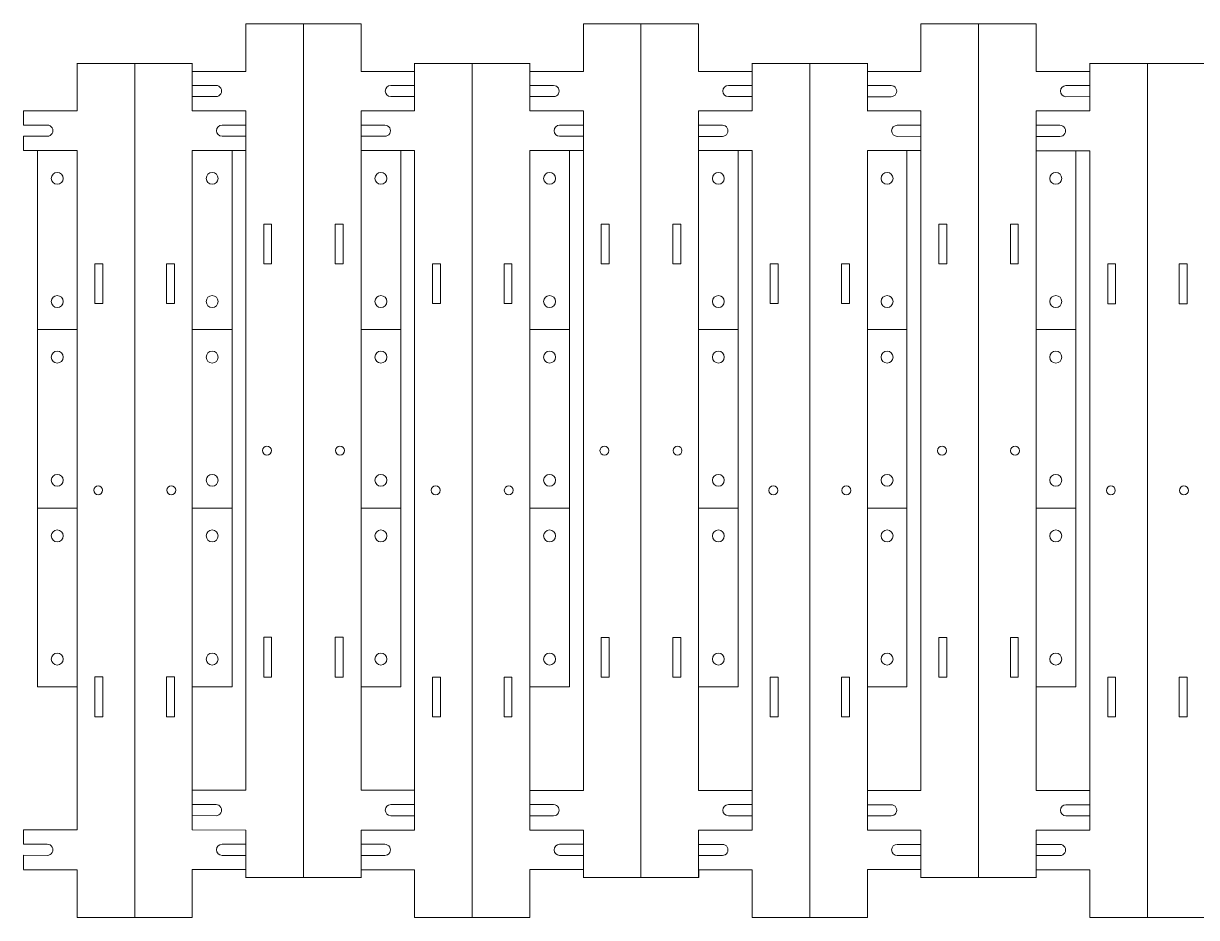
# Model space of a CAD drawing. Header units: millimetres. Extents: x -302 to 302, y -113 to 112.
# Drawn here: x -301.7 to -6.4, y -112.7 to 112.3 of the extents above; entities that cross this region are included whole.
import ezdxf

# ---------------------------------------------------------------- set-up
doc = ezdxf.new("R2010")
doc.units = ezdxf.units.MM
doc.header["$MEASUREMENT"] = 0
doc.layers.add('Layer 1', color=7, linetype='Continuous')

msp = doc.modelspace()

# ---------------------------------------------------------------- linework, layer by layer
at = {"layer": 'Layer 1', "color": 175, "lineweight": 18}
for points in [[(-4.2726, 102.2354), (-33.2989, 102.2354), (-33.2989, 100.2202), (-46.7726, 100.2202), (-46.7726, 112.2202), (-46.7726, 112.2354), (-75.7726, 112.2354), (-75.7726, 100.2354), (-89.2463, 100.2354), (-89.2463, 102.2354), (-118.2726, 102.2354), (-118.2726, 100.2202), (-131.7463, 100.2202), (-131.7463, 112.2202), (-131.7463, 112.2354), (-160.7463, 112.2354), (-160.7463, 100.2354), (-174.22, 100.2354), (-174.22, 102.2354), (-203.2463, 102.2354), (-203.2463, 100.2202), (-216.72, 100.2202), (-216.72, 112.2202), (-216.72, 112.2354), (-245.72, 112.2354), (-245.72, 100.2354), (-259.1937, 100.2354), (-259.1937, 102.2354), (-288.22, 102.2354)], [(-4.2726, -112.6734), (-33.2726, -112.6734), (-33.2726, -100.6734), (-46.7463, -100.6734), (-46.7463, -102.6734), (-75.7726, -102.6734), (-75.7726, -100.6582), (-89.2463, -100.6582), (-89.2463, -112.6582), (-89.2463, -112.6734), (-118.2463, -112.6734), (-118.2463, -100.6734), (-131.72, -100.6734), (-131.72, -102.6734), (-160.7463, -102.6734), (-160.7463, -100.6582), (-174.22, -100.6582), (-174.22, -112.6582), (-174.22, -112.6734), (-203.22, -112.6734), (-203.22, -100.6734), (-216.6937, -100.6734), (-216.6937, -102.6734), (-245.72, -102.6734), (-245.72, -100.6582), (-259.1937, -100.6582), (-259.1937, -112.6582), (-259.1937, -112.6734), (-288.1937, -112.6734), (-288.1937, -100.6734), (-301.6674, -100.6734)]]:
    msp.add_lwpolyline(points, dxfattribs=at)
at = {"layer": 'Layer 1', "color": 114, "lineweight": 9}
for points in [[(-231.22, 112.3114), (-231.22, -102.6886)], [(-146.2463, 112.2962), (-146.2463, -102.7038)], [(-61.2726, 112.281), (-61.2726, -102.719)], [(-295.6937, 86.7266), (-301.6937, 86.7266), (-301.6937, 90.3266), (-288.1937, 90.3266), (-288.1937, 102.3266)], [(-273.6937, 102.3266), (-273.6937, -112.6734)], [(-259.1937, 102.3266), (-259.1937, 90.3266)], [(-203.22, -80.6886), (-216.72, -80.6886), (-216.72, 90.3114), (-203.22, 90.3114), (-203.22, 102.3114)], [(-188.72, 102.3114), (-188.72, -112.6886)], [(-174.22, 102.3114), (-174.22, 90.3114)], [(-118.2463, 102.2962), (-118.2463, 90.2962), (-131.7463, 90.2962), (-131.7463, -80.7038), (-118.2463, -80.7038)], [(-103.7463, 102.2962), (-103.7463, -112.7038)], [(-89.2463, 90.2962), (-89.2463, 102.2962)], [(-33.2726, 102.281), (-33.2726, 90.281), (-46.7726, 90.281), (-46.7726, -80.719), (-33.2726, -80.719)], [(-18.7726, 102.281), (-18.7726, -112.719)], [(-253.22, 96.7114), (-259.22, 96.7114)], [(-209.22, 96.7114), (-203.22, 96.7114)], [(-168.2463, 96.6962), (-174.2463, 96.6962)], [(-124.2463, 96.6962), (-118.2463, 96.6962)], [(-83.2726, 96.681), (-89.2726, 96.681)], [(-39.2726, 96.681), (-33.2726, 96.681)], [(-259.22, 93.9114), (-253.22, 93.9114)], [(-203.273, 93.9457), (-209.22, 93.9114)], [(-174.2463, 93.8962), (-168.2463, 93.8962)], [(-118.2993, 93.9305), (-124.2463, 93.8962)], [(-89.2726, 93.881), (-83.2726, 93.881)], [(-33.3256, 93.9153), (-39.2726, 93.881)], [(-259.22, -80.6886), (-245.72, -80.6886), (-245.72, 90.3114), (-259.22, 90.3114)], [(-174.2463, -80.7038), (-160.7463, -80.7038), (-160.7463, 90.2962), (-174.2463, 90.2962)], [(-89.2726, -80.719), (-75.7726, -80.719), (-75.7726, 90.281), (-89.2726, 90.281)], [(-245.6937, 86.7266), (-251.6937, 86.7266)], [(-210.72, 86.7114), (-216.72, 86.7114)], [(-160.72, 86.7114), (-166.72, 86.7114)], [(-125.7463, 86.6962), (-131.7463, 86.6962)], [(-75.7463, 86.6962), (-81.7463, 86.6962)], [(-40.7726, 86.681), (-46.7726, 86.681)], [(-295.6937, -94.2734), (-301.6937, -94.2734), (-301.6937, -90.6734), (-288.1937, -90.6734), (-288.1937, 80.3266), (-301.6937, 80.3266), (-301.6937, 83.9266), (-295.6937, 83.9266)], [(-251.6937, 83.9266), (-245.7467, 83.9609)], [(-216.72, 83.9114), (-210.72, 83.9114)], [(-166.72, 83.9114), (-160.773, 83.9457)], [(-131.7463, 83.8962), (-125.7463, 83.8962)], [(-81.7463, 83.8962), (-75.7993, 83.9305)], [(-46.7726, 83.881), (-40.7726, 83.881)], [(-245.7467, 80.3609), (-259.1937, 80.3266), (-259.1937, -90.6734), (-245.72, -90.6886), (-245.72, -102.6886)], [(-216.72, -102.6886), (-216.72, -90.6886), (-203.22, -90.6886), (-203.22, 80.3114), (-216.72, 80.3114)], [(-160.773, 80.3457), (-174.22, 80.3114), (-174.22, -90.6886), (-160.7463, -90.7038), (-160.7463, -102.7038)], [(-131.7463, -102.7038), (-131.7463, -90.7038), (-118.2463, -90.7038), (-118.2463, 80.2962), (-131.7463, 80.2962)], [(-75.7993, 80.3305), (-89.2463, 80.2962), (-89.2463, -90.7038), (-75.7726, -90.719), (-75.7726, -102.719)], [(-46.7726, -102.719), (-46.7726, -90.719), (-33.2726, -90.719), (-33.2726, 80.281), (-46.7726, 80.281)], [(-253.22, -84.2886), (-259.22, -84.2886)], [(-209.22, -84.2886), (-203.22, -84.2886)], [(-168.2463, -84.3038), (-174.2463, -84.3038)], [(-124.2463, -84.3038), (-118.2463, -84.3038)], [(-83.2726, -84.319), (-89.2726, -84.319)], [(-39.2726, -84.319), (-33.2726, -84.319)], [(-259.1937, -87.0734), (-253.22, -87.0886)], [(-203.22, -87.0886), (-209.22, -87.0886)], [(-174.22, -87.0886), (-168.2463, -87.1038)], [(-118.2463, -87.1038), (-124.2463, -87.1038)], [(-89.2463, -87.1038), (-83.2726, -87.119)], [(-33.2726, -87.119), (-39.2726, -87.119)], [(-245.6937, -94.2734), (-251.6937, -94.2734)], [(-210.72, -94.2886), (-216.72, -94.2886)], [(-160.72, -94.2886), (-166.72, -94.2886)], [(-125.7463, -94.3038), (-131.7463, -94.3038)], [(-75.7463, -94.3038), (-81.7463, -94.3038)], [(-40.7726, -94.319), (-46.7726, -94.319)], [(-301.6674, -100.6582), (-301.6674, -97.0582), (-295.6937, -97.0734)], [(-251.6937, -97.0734), (-245.6937, -97.0734)], [(-216.6937, -97.0734), (-210.72, -97.0886)], [(-166.72, -97.0886), (-160.72, -97.0886)], [(-131.72, -97.0886), (-125.7463, -97.1038)], [(-81.7463, -97.1038), (-75.7463, -97.1038)], [(-46.7463, -97.1038), (-40.7726, -97.119)]]:
    msp.add_lwpolyline(points, dxfattribs=at)
at = {"layer": 'Layer 1', "color": 240, "lineweight": 9}
for points in [[(-298.1937, 80.3266), (-298.1937, 35.3266), (-298.1937, -9.6734), (-298.1937, -54.6734), (-288.1937, -54.6734)], [(-249.1937, 80.3266), (-249.1937, 35.3266), (-249.1937, -9.6734), (-249.1937, -54.6734), (-259.1937, -54.6734)], [(-206.72, 80.3266), (-206.72, 35.3266), (-206.72, -9.6734), (-206.72, -54.6734), (-216.72, -54.6734)], [(-164.2463, 80.3266), (-164.2463, 35.3266), (-164.2463, -9.6734), (-164.2463, -54.6734), (-174.2463, -54.6734)], [(-121.7726, 80.3266), (-121.7726, 35.3266), (-121.7726, -9.6734), (-121.7726, -54.6734), (-131.7726, -54.6734)], [(-79.2989, 80.3266), (-79.2989, 35.3266), (-79.2989, -9.6734), (-79.2989, -54.6734), (-89.2989, -54.6734)], [(-36.8252, 80.3266), (-36.8252, 35.3266), (-36.8252, -9.6734), (-36.8252, -54.6734), (-46.8252, -54.6734)], [(-239.22, 51.8114), (-239.22, 61.8114), (-241.22, 61.8114), (-241.22, 51.8114), (-239.22, 51.8114)], [(-223.22, 51.8114), (-223.22, 61.8114), (-221.22, 61.8114), (-221.22, 51.8114), (-223.22, 51.8114)], [(-154.2463, 51.7962), (-154.2463, 61.7962), (-156.2463, 61.7962), (-156.2463, 51.7962), (-154.2463, 51.7962)], [(-138.2463, 51.7962), (-138.2463, 61.7962), (-136.2463, 61.7962), (-136.2463, 51.7962), (-138.2463, 51.7962)], [(-69.2726, 51.781), (-69.2726, 61.781), (-71.2726, 61.781), (-71.2726, 51.781), (-69.2726, 51.781)], [(-53.2726, 51.781), (-53.2726, 61.781), (-51.2726, 61.781), (-51.2726, 51.781), (-53.2726, 51.781)], [(-281.6937, 41.8266), (-281.6937, 51.8266), (-283.6937, 51.8266), (-283.6937, 41.8266), (-281.6937, 41.8266)], [(-265.6937, 41.8266), (-265.6937, 51.8266), (-263.6937, 51.8266), (-263.6937, 41.8266), (-265.6937, 41.8266)], [(-196.72, 41.8114), (-196.72, 51.8114), (-198.72, 51.8114), (-198.72, 41.8114), (-196.72, 41.8114)], [(-180.72, 41.8114), (-180.72, 51.8114), (-178.72, 51.8114), (-178.72, 41.8114), (-180.72, 41.8114)], [(-111.7463, 41.7962), (-111.7463, 51.7962), (-113.7463, 51.7962), (-113.7463, 41.7962), (-111.7463, 41.7962)], [(-95.7463, 41.7962), (-95.7463, 51.7962), (-93.7463, 51.7962), (-93.7463, 41.7962), (-95.7463, 41.7962)], [(-26.7726, 41.781), (-26.7726, 51.781), (-28.7726, 51.781), (-28.7726, 41.781), (-26.7726, 41.781)], [(-10.7726, 41.781), (-10.7726, 51.781), (-8.7726, 51.781), (-8.7726, 41.781), (-10.7726, 41.781)], [(-298.1937, 35.3266), (-288.1937, 35.3266)], [(-249.1937, 35.3266), (-259.1937, 35.3266)], [(-206.72, 35.3266), (-216.72, 35.3266)], [(-164.2463, 35.3266), (-174.2463, 35.3266)], [(-121.7726, 35.3266), (-131.7726, 35.3266)], [(-79.2989, 35.3266), (-89.2989, 35.3266)], [(-36.8252, 35.3266), (-46.8252, 35.3266)], [(-298.1937, -9.6734), (-288.1937, -9.6734)], [(-249.1937, -9.6734), (-259.1937, -9.6734)], [(-206.72, -9.6734), (-216.72, -9.6734)], [(-164.2463, -9.6734), (-174.2463, -9.6734)], [(-121.7726, -9.6734), (-131.7726, -9.6734)], [(-79.2989, -9.6734), (-89.2989, -9.6734)], [(-36.8252, -9.6734), (-46.8252, -9.6734)], [(-239.22, -42.1886), (-239.22, -52.1886), (-241.22, -52.1886), (-241.22, -42.1886), (-239.22, -42.1886)], [(-223.22, -42.1886), (-223.22, -52.1886), (-221.22, -52.1886), (-221.22, -42.1886), (-223.22, -42.1886)], [(-154.2463, -42.2038), (-154.2463, -52.2038), (-156.2463, -52.2038), (-156.2463, -42.2038), (-154.2463, -42.2038)], [(-138.2463, -42.2038), (-138.2463, -52.2038), (-136.2463, -52.2038), (-136.2463, -42.2038), (-138.2463, -42.2038)], [(-69.2726, -42.219), (-69.2726, -52.219), (-71.2726, -52.219), (-71.2726, -42.219), (-69.2726, -42.219)], [(-53.2726, -42.219), (-53.2726, -52.219), (-51.2726, -52.219), (-51.2726, -42.219), (-53.2726, -42.219)], [(-281.6937, -52.1734), (-281.6937, -62.1734), (-283.6937, -62.1734), (-283.6937, -52.1734), (-281.6937, -52.1734)], [(-265.6937, -52.1734), (-265.6937, -62.1734), (-263.6937, -62.1734), (-263.6937, -52.1734), (-265.6937, -52.1734)], [(-196.72, -52.1886), (-196.72, -62.1886), (-198.72, -62.1886), (-198.72, -52.1886), (-196.72, -52.1886)], [(-180.72, -52.1886), (-180.72, -62.1886), (-178.72, -62.1886), (-178.72, -52.1886), (-180.72, -52.1886)], [(-111.7463, -52.2038), (-111.7463, -62.2038), (-113.7463, -62.2038), (-113.7463, -52.2038), (-111.7463, -52.2038)], [(-95.7463, -52.2038), (-95.7463, -62.2038), (-93.7463, -62.2038), (-93.7463, -52.2038), (-95.7463, -52.2038)], [(-26.7726, -52.219), (-26.7726, -62.219), (-28.7726, -62.219), (-28.7726, -52.219), (-26.7726, -52.219)], [(-10.7726, -52.219), (-10.7726, -62.219), (-8.7726, -62.219), (-8.7726, -52.219), (-10.7726, -52.219)]]:
    msp.add_lwpolyline(points, dxfattribs=at)
at = {"layer": 'Layer 1', "color": 114, "lineweight": 9}
for points, knots in [([(-253.22, 93.9114), (-252.7198, 93.9114), (-252.2576, 94.1782), (-252.0075, 94.6114), (-251.7575, 95.0445), (-251.7575, 95.5782), (-252.0075, 96.0114), (-252.2576, 96.4445), (-252.7198, 96.7114), (-253.22, 96.7114)], [0, 0, 0, 0, 1, 1, 1, 2, 2, 2, 3, 3, 3, 3]), ([(-209.22, 93.9114), (-209.9932, 93.9114), (-210.62, 94.5382), (-210.62, 95.3114), (-210.62, 96.0846), (-209.9932, 96.7114), (-209.22, 96.7114)], [0, 0, 0, 0, 1, 1, 1, 2, 2, 2, 2]), ([(-168.2463, 93.8962), (-167.7461, 93.8962), (-167.2839, 94.163), (-167.0338, 94.5962), (-166.7838, 95.0293), (-166.7838, 95.563), (-167.0338, 95.9962), (-167.2839, 96.4293), (-167.7461, 96.6962), (-168.2463, 96.6962)], [0, 0, 0, 0, 1, 1, 1, 2, 2, 2, 3, 3, 3, 3]), ([(-124.2463, 93.8962), (-125.0195, 93.8962), (-125.6463, 94.523), (-125.6463, 95.2962), (-125.6463, 96.0694), (-125.0195, 96.6962), (-124.2463, 96.6962)], [0, 0, 0, 0, 1, 1, 1, 2, 2, 2, 2]), ([(-83.2726, 93.881), (-82.7724, 93.881), (-82.3102, 94.1478), (-82.0601, 94.581), (-81.8101, 95.0141), (-81.8101, 95.5478), (-82.0601, 95.981), (-82.3102, 96.4141), (-82.7724, 96.681), (-83.2726, 96.681)], [0, 0, 0, 0, 1, 1, 1, 2, 2, 2, 3, 3, 3, 3]), ([(-39.2726, 93.881), (-40.0458, 93.881), (-40.6726, 94.5078), (-40.6726, 95.281), (-40.6726, 96.0542), (-40.0458, 96.681), (-39.2726, 96.681)], [0, 0, 0, 0, 1, 1, 1, 2, 2, 2, 2]), ([(-295.6937, 83.9266), (-295.1935, 83.9266), (-294.7313, 84.1934), (-294.4812, 84.6266), (-294.2312, 85.0597), (-294.2312, 85.5934), (-294.4812, 86.0266), (-294.7313, 86.4597), (-295.1935, 86.7266), (-295.6937, 86.7266)], [0, 0, 0, 0, 1, 1, 1, 2, 2, 2, 3, 3, 3, 3]), ([(-251.6937, 86.7266), (-252.4669, 86.7266), (-253.0937, 86.0998), (-253.0937, 85.3266), (-253.0937, 84.5534), (-252.4669, 83.9266), (-251.6937, 83.9266)], [0, 0, 0, 0, 1, 1, 1, 2, 2, 2, 2]), ([(-210.72, 83.9114), (-210.2198, 83.9114), (-209.7576, 84.1782), (-209.5075, 84.6114), (-209.2575, 85.0445), (-209.2575, 85.5782), (-209.5075, 86.0114), (-209.7576, 86.4445), (-210.2198, 86.7114), (-210.72, 86.7114)], [0, 0, 0, 0, 1, 1, 1, 2, 2, 2, 3, 3, 3, 3]), ([(-166.72, 86.7114), (-167.4932, 86.7114), (-168.12, 86.0846), (-168.12, 85.3114), (-168.12, 84.5382), (-167.4932, 83.9114), (-166.72, 83.9114)], [0, 0, 0, 0, 1, 1, 1, 2, 2, 2, 2]), ([(-125.7463, 83.8962), (-125.2461, 83.8962), (-124.7839, 84.163), (-124.5338, 84.5962), (-124.2838, 85.0293), (-124.2838, 85.563), (-124.5338, 85.9962), (-124.7839, 86.4293), (-125.2461, 86.6962), (-125.7463, 86.6962)], [0, 0, 0, 0, 1, 1, 1, 2, 2, 2, 3, 3, 3, 3]), ([(-81.7463, 86.6962), (-82.5195, 86.6962), (-83.1463, 86.0694), (-83.1463, 85.2962), (-83.1463, 84.523), (-82.5195, 83.8962), (-81.7463, 83.8962)], [0, 0, 0, 0, 1, 1, 1, 2, 2, 2, 2]), ([(-40.7726, 83.881), (-40.2724, 83.881), (-39.8102, 84.1478), (-39.5601, 84.581), (-39.3101, 85.0141), (-39.3101, 85.5478), (-39.5601, 85.981), (-39.8102, 86.4141), (-40.2724, 86.681), (-40.7726, 86.681)], [0, 0, 0, 0, 1, 1, 1, 2, 2, 2, 3, 3, 3, 3]), ([(-253.22, -87.0886), (-252.7198, -87.0898), (-252.2575, -86.8218), (-252.0075, -86.3886), (-251.7575, -85.9556), (-251.7575, -85.4218), (-252.0075, -84.9886), (-252.2576, -84.5555), (-252.7198, -84.2886), (-253.22, -84.2886)], [0, 0, 0, 0, 1, 1, 1, 2, 2, 2, 3, 3, 3, 3]), ([(-209.22, -87.0886), (-209.9932, -87.0886), (-210.62, -86.4618), (-210.62, -85.6886), (-210.62, -84.9154), (-209.9932, -84.2886), (-209.22, -84.2886)], [0, 0, 0, 0, 1, 1, 1, 2, 2, 2, 2]), ([(-168.2463, -87.1038), (-167.7461, -87.105), (-167.2838, -86.837), (-167.0338, -86.4038), (-166.7838, -85.9708), (-166.7838, -85.437), (-167.0338, -85.0038), (-167.2839, -84.5707), (-167.7461, -84.3038), (-168.2463, -84.3038)], [0, 0, 0, 0, 1, 1, 1, 2, 2, 2, 3, 3, 3, 3]), ([(-124.2463, -87.1038), (-125.0195, -87.1038), (-125.6463, -86.477), (-125.6463, -85.7038), (-125.6463, -84.9306), (-125.0195, -84.3038), (-124.2463, -84.3038)], [0, 0, 0, 0, 1, 1, 1, 2, 2, 2, 2]), ([(-83.2726, -87.119), (-82.7724, -87.1202), (-82.3101, -86.8522), (-82.0601, -86.419), (-81.8101, -85.986), (-81.8101, -85.4522), (-82.0601, -85.019), (-82.3102, -84.5859), (-82.7724, -84.319), (-83.2726, -84.319)], [0, 0, 0, 0, 1, 1, 1, 2, 2, 2, 3, 3, 3, 3]), ([(-39.2726, -87.119), (-40.0458, -87.119), (-40.6726, -86.4922), (-40.6726, -85.719), (-40.6726, -84.9458), (-40.0458, -84.319), (-39.2726, -84.319)], [0, 0, 0, 0, 1, 1, 1, 2, 2, 2, 2]), ([(-295.6937, -97.0734), (-295.1935, -97.0746), (-294.7312, -96.8066), (-294.4812, -96.3734), (-294.2312, -95.9404), (-294.2312, -95.4066), (-294.4812, -94.9734), (-294.7313, -94.5403), (-295.1935, -94.2734), (-295.6937, -94.2734)], [0, 0, 0, 0, 1, 1, 1, 2, 2, 2, 3, 3, 3, 3]), ([(-251.6937, -94.2734), (-252.4669, -94.2734), (-253.0937, -94.9002), (-253.0937, -95.6734), (-253.0937, -96.4466), (-252.4669, -97.0734), (-251.6937, -97.0734)], [0, 0, 0, 0, 1, 1, 1, 2, 2, 2, 2]), ([(-210.72, -97.0886), (-210.2198, -97.0898), (-209.7575, -96.8218), (-209.5075, -96.3886), (-209.2575, -95.9556), (-209.2575, -95.4218), (-209.5075, -94.9886), (-209.7576, -94.5555), (-210.2198, -94.2886), (-210.72, -94.2886)], [0, 0, 0, 0, 1, 1, 1, 2, 2, 2, 3, 3, 3, 3]), ([(-166.72, -94.2886), (-167.4932, -94.2886), (-168.12, -94.9154), (-168.12, -95.6886), (-168.12, -96.4618), (-167.4932, -97.0886), (-166.72, -97.0886)], [0, 0, 0, 0, 1, 1, 1, 2, 2, 2, 2]), ([(-125.7463, -97.1038), (-125.2461, -97.105), (-124.7838, -96.837), (-124.5338, -96.4038), (-124.2838, -95.9708), (-124.2838, -95.437), (-124.5338, -95.0038), (-124.7839, -94.5707), (-125.2461, -94.3038), (-125.7463, -94.3038)], [0, 0, 0, 0, 1, 1, 1, 2, 2, 2, 3, 3, 3, 3]), ([(-81.7463, -94.3038), (-82.5195, -94.3038), (-83.1463, -94.9306), (-83.1463, -95.7038), (-83.1463, -96.477), (-82.5195, -97.1038), (-81.7463, -97.1038)], [0, 0, 0, 0, 1, 1, 1, 2, 2, 2, 2]), ([(-40.7726, -97.119), (-40.2724, -97.1202), (-39.8101, -96.8522), (-39.5601, -96.419), (-39.3101, -95.986), (-39.3101, -95.4522), (-39.5601, -95.019), (-39.8102, -94.5859), (-40.2724, -94.319), (-40.7726, -94.319)], [0, 0, 0, 0, 1, 1, 1, 2, 2, 2, 3, 3, 3, 3])]:
    msp.add_open_spline(points, degree=3, knots=knots, dxfattribs=at)
at = {"layer": 'Layer 1', "color": 240, "lineweight": 9}
for points in [[(-293.1937, 71.8266), (-294.0222, 71.8266), (-294.6937, 72.4981), (-294.6937, 73.3266), (-294.6937, 74.155), (-294.0222, 74.8266), (-293.1937, 74.8266), (-292.3653, 74.8266), (-291.6937, 74.155), (-291.6937, 73.3266), (-291.6937, 72.4982), (-292.3653, 71.8266), (-293.1937, 71.8266)], [(-254.1937, 71.8266), (-253.3652, 71.8266), (-252.6937, 72.4981), (-252.6937, 73.3266), (-252.6937, 74.155), (-253.3652, 74.8266), (-254.1937, 74.8266), (-255.0221, 74.8266), (-255.6937, 74.155), (-255.6937, 73.3266), (-255.6937, 72.4982), (-255.0221, 71.8266), (-254.1937, 71.8266)], [(-211.72, 71.8266), (-210.8915, 71.8266), (-210.22, 72.4981), (-210.22, 73.3266), (-210.22, 74.155), (-210.8915, 74.8266), (-211.72, 74.8266), (-212.5484, 74.8266), (-213.22, 74.155), (-213.22, 73.3266), (-213.22, 72.4982), (-212.5484, 71.8266), (-211.72, 71.8266)], [(-169.2463, 71.8266), (-168.4178, 71.8266), (-167.7463, 72.4981), (-167.7463, 73.3266), (-167.7463, 74.155), (-168.4178, 74.8266), (-169.2463, 74.8266), (-170.0747, 74.8266), (-170.7463, 74.155), (-170.7463, 73.3266), (-170.7463, 72.4982), (-170.0747, 71.8266), (-169.2463, 71.8266)], [(-126.7726, 71.8266), (-125.9441, 71.8266), (-125.2726, 72.4981), (-125.2726, 73.3266), (-125.2726, 74.155), (-125.9441, 74.8266), (-126.7726, 74.8266), (-127.601, 74.8266), (-128.2726, 74.155), (-128.2726, 73.3266), (-128.2726, 72.4982), (-127.601, 71.8266), (-126.7726, 71.8266)], [(-84.2989, 71.8266), (-83.4704, 71.8266), (-82.7989, 72.4981), (-82.7989, 73.3266), (-82.7989, 74.155), (-83.4704, 74.8266), (-84.2989, 74.8266), (-85.1273, 74.8266), (-85.7989, 74.155), (-85.7989, 73.3266), (-85.7989, 72.4982), (-85.1273, 71.8266), (-84.2989, 71.8266)], [(-41.8252, 71.8266), (-40.9967, 71.8266), (-40.3252, 72.4981), (-40.3252, 73.3266), (-40.3252, 74.155), (-40.9967, 74.8266), (-41.8252, 74.8266), (-42.6536, 74.8266), (-43.3252, 74.155), (-43.3252, 73.3266), (-43.3252, 72.4982), (-42.6536, 71.8266), (-41.8252, 71.8266)], [(-293.1937, 40.8266), (-294.0222, 40.8266), (-294.6937, 41.4981), (-294.6937, 42.3266), (-294.6937, 43.155), (-294.0222, 43.8266), (-293.1937, 43.8266), (-292.3653, 43.8266), (-291.6937, 43.155), (-291.6937, 42.3266), (-291.6937, 41.4982), (-292.3653, 40.8266), (-293.1937, 40.8266)], [(-254.1937, 40.8266), (-253.3652, 40.8266), (-252.6937, 41.4981), (-252.6937, 42.3266), (-252.6937, 43.155), (-253.3652, 43.8266), (-254.1937, 43.8266), (-255.0221, 43.8266), (-255.6937, 43.155), (-255.6937, 42.3266), (-255.6937, 41.4982), (-255.0221, 40.8266), (-254.1937, 40.8266)], [(-211.72, 40.8266), (-210.8915, 40.8266), (-210.22, 41.4981), (-210.22, 42.3266), (-210.22, 43.155), (-210.8915, 43.8266), (-211.72, 43.8266), (-212.5484, 43.8266), (-213.22, 43.155), (-213.22, 42.3266), (-213.22, 41.4982), (-212.5484, 40.8266), (-211.72, 40.8266)], [(-169.2463, 40.8266), (-168.4178, 40.8266), (-167.7463, 41.4981), (-167.7463, 42.3266), (-167.7463, 43.155), (-168.4178, 43.8266), (-169.2463, 43.8266), (-170.0747, 43.8266), (-170.7463, 43.155), (-170.7463, 42.3266), (-170.7463, 41.4982), (-170.0747, 40.8266), (-169.2463, 40.8266)], [(-126.7726, 40.8266), (-125.9441, 40.8266), (-125.2726, 41.4981), (-125.2726, 42.3266), (-125.2726, 43.155), (-125.9441, 43.8266), (-126.7726, 43.8266), (-127.601, 43.8266), (-128.2726, 43.155), (-128.2726, 42.3266), (-128.2726, 41.4982), (-127.601, 40.8266), (-126.7726, 40.8266)], [(-84.2989, 40.8266), (-83.4704, 40.8266), (-82.7989, 41.4981), (-82.7989, 42.3266), (-82.7989, 43.155), (-83.4704, 43.8266), (-84.2989, 43.8266), (-85.1273, 43.8266), (-85.7989, 43.155), (-85.7989, 42.3266), (-85.7989, 41.4982), (-85.1273, 40.8266), (-84.2989, 40.8266)], [(-41.8252, 40.8266), (-40.9967, 40.8266), (-40.3252, 41.4981), (-40.3252, 42.3266), (-40.3252, 43.155), (-40.9967, 43.8266), (-41.8252, 43.8266), (-42.6536, 43.8266), (-43.3252, 43.155), (-43.3252, 42.3266), (-43.3252, 41.4982), (-42.6536, 40.8266), (-41.8252, 40.8266)], [(-293.1937, 26.8266), (-294.0222, 26.8266), (-294.6937, 27.4981), (-294.6937, 28.3266), (-294.6937, 29.155), (-294.0222, 29.8266), (-293.1937, 29.8266), (-292.3653, 29.8266), (-291.6937, 29.155), (-291.6937, 28.3266), (-291.6937, 27.4982), (-292.3653, 26.8266), (-293.1937, 26.8266)], [(-254.1937, 26.8266), (-253.3652, 26.8266), (-252.6937, 27.4981), (-252.6937, 28.3266), (-252.6937, 29.155), (-253.3652, 29.8266), (-254.1937, 29.8266), (-255.0221, 29.8266), (-255.6937, 29.155), (-255.6937, 28.3266), (-255.6937, 27.4982), (-255.0221, 26.8266), (-254.1937, 26.8266)], [(-211.72, 26.8266), (-210.8915, 26.8266), (-210.22, 27.4981), (-210.22, 28.3266), (-210.22, 29.155), (-210.8915, 29.8266), (-211.72, 29.8266), (-212.5484, 29.8266), (-213.22, 29.155), (-213.22, 28.3266), (-213.22, 27.4982), (-212.5484, 26.8266), (-211.72, 26.8266)], [(-169.2463, 26.8266), (-168.4178, 26.8266), (-167.7463, 27.4981), (-167.7463, 28.3266), (-167.7463, 29.155), (-168.4178, 29.8266), (-169.2463, 29.8266), (-170.0747, 29.8266), (-170.7463, 29.155), (-170.7463, 28.3266), (-170.7463, 27.4982), (-170.0747, 26.8266), (-169.2463, 26.8266)], [(-126.7726, 26.8266), (-125.9441, 26.8266), (-125.2726, 27.4981), (-125.2726, 28.3266), (-125.2726, 29.155), (-125.9441, 29.8266), (-126.7726, 29.8266), (-127.601, 29.8266), (-128.2726, 29.155), (-128.2726, 28.3266), (-128.2726, 27.4982), (-127.601, 26.8266), (-126.7726, 26.8266)], [(-84.2989, 26.8266), (-83.4704, 26.8266), (-82.7989, 27.4981), (-82.7989, 28.3266), (-82.7989, 29.155), (-83.4704, 29.8266), (-84.2989, 29.8266), (-85.1273, 29.8266), (-85.7989, 29.155), (-85.7989, 28.3266), (-85.7989, 27.4982), (-85.1273, 26.8266), (-84.2989, 26.8266)], [(-41.8252, 26.8266), (-40.9967, 26.8266), (-40.3252, 27.4981), (-40.3252, 28.3266), (-40.3252, 29.155), (-40.9967, 29.8266), (-41.8252, 29.8266), (-42.6536, 29.8266), (-43.3252, 29.155), (-43.3252, 28.3266), (-43.3252, 27.4982), (-42.6536, 26.8266), (-41.8252, 26.8266)], [(-240.4161, 3.6864), (-239.7948, 3.6864), (-239.2911, 4.19), (-239.2911, 4.8114), (-239.2911, 5.4327), (-239.7948, 5.9364), (-240.4161, 5.9364), (-241.0374, 5.9364), (-241.5411, 5.4327), (-241.5411, 4.8114), (-241.5411, 4.19), (-241.0374, 3.6864), (-240.4161, 3.6864)], [(-222.0239, 3.6864), (-221.4025, 3.6864), (-220.8989, 4.19), (-220.8989, 4.8114), (-220.8989, 5.4327), (-221.4025, 5.9364), (-222.0239, 5.9364), (-222.6452, 5.9364), (-223.1489, 5.4327), (-223.1489, 4.8114), (-223.1489, 4.19), (-222.6452, 3.6864), (-222.0239, 3.6864)], [(-155.4424, 3.6712), (-154.8211, 3.6712), (-154.3174, 4.1748), (-154.3174, 4.7962), (-154.3174, 5.4175), (-154.8211, 5.9212), (-155.4424, 5.9212), (-156.0637, 5.9212), (-156.5674, 5.4175), (-156.5674, 4.7962), (-156.5674, 4.1748), (-156.0637, 3.6712), (-155.4424, 3.6712)], [(-137.0502, 3.6712), (-136.4288, 3.6712), (-135.9252, 4.1748), (-135.9252, 4.7962), (-135.9252, 5.4175), (-136.4288, 5.9212), (-137.0502, 5.9212), (-137.6715, 5.9212), (-138.1752, 5.4175), (-138.1752, 4.7962), (-138.1752, 4.1748), (-137.6715, 3.6712), (-137.0502, 3.6712)], [(-70.4687, 3.656), (-69.8474, 3.656), (-69.3437, 4.1596), (-69.3437, 4.781), (-69.3437, 5.4023), (-69.8474, 5.906), (-70.4687, 5.906), (-71.09, 5.906), (-71.5937, 5.4023), (-71.5937, 4.781), (-71.5937, 4.1596), (-71.09, 3.656), (-70.4687, 3.656)], [(-52.0765, 3.656), (-51.4551, 3.656), (-50.9515, 4.1596), (-50.9515, 4.781), (-50.9515, 5.4023), (-51.4551, 5.906), (-52.0765, 5.906), (-52.6978, 5.906), (-53.2015, 5.4023), (-53.2015, 4.781), (-53.2015, 4.1596), (-52.6978, 3.656), (-52.0765, 3.656)], [(-293.1937, -4.1734), (-294.0222, -4.1734), (-294.6937, -3.5019), (-294.6937, -2.6734), (-294.6937, -1.845), (-294.0222, -1.1734), (-293.1937, -1.1734), (-292.3653, -1.1734), (-291.6937, -1.845), (-291.6937, -2.6734), (-291.6937, -3.5018), (-292.3653, -4.1734), (-293.1937, -4.1734)], [(-254.1937, -4.1734), (-253.3652, -4.1734), (-252.6937, -3.5019), (-252.6937, -2.6734), (-252.6937, -1.845), (-253.3652, -1.1734), (-254.1937, -1.1734), (-255.0221, -1.1734), (-255.6937, -1.845), (-255.6937, -2.6734), (-255.6937, -3.5018), (-255.0221, -4.1734), (-254.1937, -4.1734)], [(-211.72, -4.1734), (-210.8915, -4.1734), (-210.22, -3.5019), (-210.22, -2.6734), (-210.22, -1.845), (-210.8915, -1.1734), (-211.72, -1.1734), (-212.5484, -1.1734), (-213.22, -1.845), (-213.22, -2.6734), (-213.22, -3.5018), (-212.5484, -4.1734), (-211.72, -4.1734)], [(-169.2463, -4.1734), (-168.4178, -4.1734), (-167.7463, -3.5019), (-167.7463, -2.6734), (-167.7463, -1.845), (-168.4178, -1.1734), (-169.2463, -1.1734), (-170.0747, -1.1734), (-170.7463, -1.845), (-170.7463, -2.6734), (-170.7463, -3.5018), (-170.0747, -4.1734), (-169.2463, -4.1734)], [(-126.7726, -4.1734), (-125.9441, -4.1734), (-125.2726, -3.5019), (-125.2726, -2.6734), (-125.2726, -1.845), (-125.9441, -1.1734), (-126.7726, -1.1734), (-127.601, -1.1734), (-128.2726, -1.845), (-128.2726, -2.6734), (-128.2726, -3.5018), (-127.601, -4.1734), (-126.7726, -4.1734)], [(-84.2989, -4.1734), (-83.4704, -4.1734), (-82.7989, -3.5019), (-82.7989, -2.6734), (-82.7989, -1.845), (-83.4704, -1.1734), (-84.2989, -1.1734), (-85.1273, -1.1734), (-85.7989, -1.845), (-85.7989, -2.6734), (-85.7989, -3.5018), (-85.1273, -4.1734), (-84.2989, -4.1734)], [(-41.8252, -4.1734), (-40.9967, -4.1734), (-40.3252, -3.5019), (-40.3252, -2.6734), (-40.3252, -1.845), (-40.9967, -1.1734), (-41.8252, -1.1734), (-42.6536, -1.1734), (-43.3252, -1.845), (-43.3252, -2.6734), (-43.3252, -3.5018), (-42.6536, -4.1734), (-41.8252, -4.1734)], [(-282.8898, -6.2984), (-282.2685, -6.2984), (-281.7648, -5.7948), (-281.7648, -5.1734), (-281.7648, -4.5521), (-282.2685, -4.0484), (-282.8898, -4.0484), (-283.5111, -4.0484), (-284.0148, -4.5521), (-284.0148, -5.1734), (-284.0148, -5.7948), (-283.5111, -6.2984), (-282.8898, -6.2984)], [(-264.4976, -6.2984), (-263.8762, -6.2984), (-263.3726, -5.7948), (-263.3726, -5.1734), (-263.3726, -4.5521), (-263.8762, -4.0484), (-264.4976, -4.0484), (-265.1189, -4.0484), (-265.6226, -4.5521), (-265.6226, -5.1734), (-265.6226, -5.7948), (-265.1189, -6.2984), (-264.4976, -6.2984)], [(-197.9161, -6.3136), (-197.2948, -6.3136), (-196.7911, -5.81), (-196.7911, -5.1886), (-196.7911, -4.5673), (-197.2948, -4.0636), (-197.9161, -4.0636), (-198.5374, -4.0636), (-199.0411, -4.5673), (-199.0411, -5.1886), (-199.0411, -5.81), (-198.5374, -6.3136), (-197.9161, -6.3136)], [(-179.5239, -6.3136), (-178.9025, -6.3136), (-178.3989, -5.81), (-178.3989, -5.1886), (-178.3989, -4.5673), (-178.9025, -4.0636), (-179.5239, -4.0636), (-180.1452, -4.0636), (-180.6489, -4.5673), (-180.6489, -5.1886), (-180.6489, -5.81), (-180.1452, -6.3136), (-179.5239, -6.3136)], [(-112.9424, -6.3288), (-112.3211, -6.3288), (-111.8174, -5.8252), (-111.8174, -5.2038), (-111.8174, -4.5825), (-112.3211, -4.0788), (-112.9424, -4.0788), (-113.5637, -4.0788), (-114.0674, -4.5825), (-114.0674, -5.2038), (-114.0674, -5.8252), (-113.5637, -6.3288), (-112.9424, -6.3288)], [(-94.5502, -6.3288), (-93.9288, -6.3288), (-93.4252, -5.8252), (-93.4252, -5.2038), (-93.4252, -4.5825), (-93.9288, -4.0788), (-94.5502, -4.0788), (-95.1715, -4.0788), (-95.6752, -4.5825), (-95.6752, -5.2038), (-95.6752, -5.8252), (-95.1715, -6.3288), (-94.5502, -6.3288)], [(-27.9687, -6.344), (-27.3474, -6.344), (-26.8437, -5.8404), (-26.8437, -5.219), (-26.8437, -4.5977), (-27.3474, -4.094), (-27.9687, -4.094), (-28.59, -4.094), (-29.0937, -4.5977), (-29.0937, -5.219), (-29.0937, -5.8404), (-28.59, -6.344), (-27.9687, -6.344)], [(-9.5765, -6.344), (-8.9551, -6.344), (-8.4515, -5.8404), (-8.4515, -5.219), (-8.4515, -4.5977), (-8.9551, -4.094), (-9.5765, -4.094), (-10.1978, -4.094), (-10.7015, -4.5977), (-10.7015, -5.219), (-10.7015, -5.8404), (-10.1978, -6.344), (-9.5765, -6.344)], [(-293.1937, -18.1734), (-294.0222, -18.1734), (-294.6937, -17.5019), (-294.6937, -16.6734), (-294.6937, -15.845), (-294.0222, -15.1734), (-293.1937, -15.1734), (-292.3653, -15.1734), (-291.6937, -15.845), (-291.6937, -16.6734), (-291.6937, -17.5018), (-292.3653, -18.1734), (-293.1937, -18.1734)], [(-254.1937, -18.1734), (-253.3652, -18.1734), (-252.6937, -17.5019), (-252.6937, -16.6734), (-252.6937, -15.845), (-253.3652, -15.1734), (-254.1937, -15.1734), (-255.0221, -15.1734), (-255.6937, -15.845), (-255.6937, -16.6734), (-255.6937, -17.5018), (-255.0221, -18.1734), (-254.1937, -18.1734)], [(-211.72, -18.1734), (-210.8915, -18.1734), (-210.22, -17.5019), (-210.22, -16.6734), (-210.22, -15.845), (-210.8915, -15.1734), (-211.72, -15.1734), (-212.5484, -15.1734), (-213.22, -15.845), (-213.22, -16.6734), (-213.22, -17.5018), (-212.5484, -18.1734), (-211.72, -18.1734)], [(-169.2463, -18.1734), (-168.4178, -18.1734), (-167.7463, -17.5019), (-167.7463, -16.6734), (-167.7463, -15.845), (-168.4178, -15.1734), (-169.2463, -15.1734), (-170.0747, -15.1734), (-170.7463, -15.845), (-170.7463, -16.6734), (-170.7463, -17.5018), (-170.0747, -18.1734), (-169.2463, -18.1734)], [(-126.7726, -18.1734), (-125.9441, -18.1734), (-125.2726, -17.5019), (-125.2726, -16.6734), (-125.2726, -15.845), (-125.9441, -15.1734), (-126.7726, -15.1734), (-127.601, -15.1734), (-128.2726, -15.845), (-128.2726, -16.6734), (-128.2726, -17.5018), (-127.601, -18.1734), (-126.7726, -18.1734)], [(-84.2989, -18.1734), (-83.4704, -18.1734), (-82.7989, -17.5019), (-82.7989, -16.6734), (-82.7989, -15.845), (-83.4704, -15.1734), (-84.2989, -15.1734), (-85.1273, -15.1734), (-85.7989, -15.845), (-85.7989, -16.6734), (-85.7989, -17.5018), (-85.1273, -18.1734), (-84.2989, -18.1734)], [(-41.8252, -18.1734), (-40.9967, -18.1734), (-40.3252, -17.5019), (-40.3252, -16.6734), (-40.3252, -15.845), (-40.9967, -15.1734), (-41.8252, -15.1734), (-42.6536, -15.1734), (-43.3252, -15.845), (-43.3252, -16.6734), (-43.3252, -17.5018), (-42.6536, -18.1734), (-41.8252, -18.1734)], [(-293.1937, -49.1734), (-294.0222, -49.1734), (-294.6937, -48.5019), (-294.6937, -47.6734), (-294.6937, -46.845), (-294.0222, -46.1734), (-293.1937, -46.1734), (-292.3653, -46.1734), (-291.6937, -46.845), (-291.6937, -47.6734), (-291.6937, -48.5018), (-292.3653, -49.1734), (-293.1937, -49.1734)], [(-254.1937, -49.1734), (-253.3652, -49.1734), (-252.6937, -48.5019), (-252.6937, -47.6734), (-252.6937, -46.845), (-253.3652, -46.1734), (-254.1937, -46.1734), (-255.0221, -46.1734), (-255.6937, -46.845), (-255.6937, -47.6734), (-255.6937, -48.5018), (-255.0221, -49.1734), (-254.1937, -49.1734)], [(-211.72, -49.1734), (-210.8915, -49.1734), (-210.22, -48.5019), (-210.22, -47.6734), (-210.22, -46.845), (-210.8915, -46.1734), (-211.72, -46.1734), (-212.5484, -46.1734), (-213.22, -46.845), (-213.22, -47.6734), (-213.22, -48.5018), (-212.5484, -49.1734), (-211.72, -49.1734)], [(-169.2463, -49.1734), (-168.4178, -49.1734), (-167.7463, -48.5019), (-167.7463, -47.6734), (-167.7463, -46.845), (-168.4178, -46.1734), (-169.2463, -46.1734), (-170.0747, -46.1734), (-170.7463, -46.845), (-170.7463, -47.6734), (-170.7463, -48.5018), (-170.0747, -49.1734), (-169.2463, -49.1734)], [(-126.7726, -49.1734), (-125.9441, -49.1734), (-125.2726, -48.5019), (-125.2726, -47.6734), (-125.2726, -46.845), (-125.9441, -46.1734), (-126.7726, -46.1734), (-127.601, -46.1734), (-128.2726, -46.845), (-128.2726, -47.6734), (-128.2726, -48.5018), (-127.601, -49.1734), (-126.7726, -49.1734)], [(-84.2989, -49.1734), (-83.4704, -49.1734), (-82.7989, -48.5019), (-82.7989, -47.6734), (-82.7989, -46.845), (-83.4704, -46.1734), (-84.2989, -46.1734), (-85.1273, -46.1734), (-85.7989, -46.845), (-85.7989, -47.6734), (-85.7989, -48.5018), (-85.1273, -49.1734), (-84.2989, -49.1734)], [(-41.8252, -49.1734), (-40.9967, -49.1734), (-40.3252, -48.5019), (-40.3252, -47.6734), (-40.3252, -46.845), (-40.9967, -46.1734), (-41.8252, -46.1734), (-42.6536, -46.1734), (-43.3252, -46.845), (-43.3252, -47.6734), (-43.3252, -48.5018), (-42.6536, -49.1734), (-41.8252, -49.1734)]]:
    msp.add_open_spline(points, degree=3, knots=[0, 0, 0, 0, 1, 1, 1, 2, 2, 2, 3, 3, 3, 4, 4, 4, 4], dxfattribs=at)

doc.saveas('drawing.dxf')
